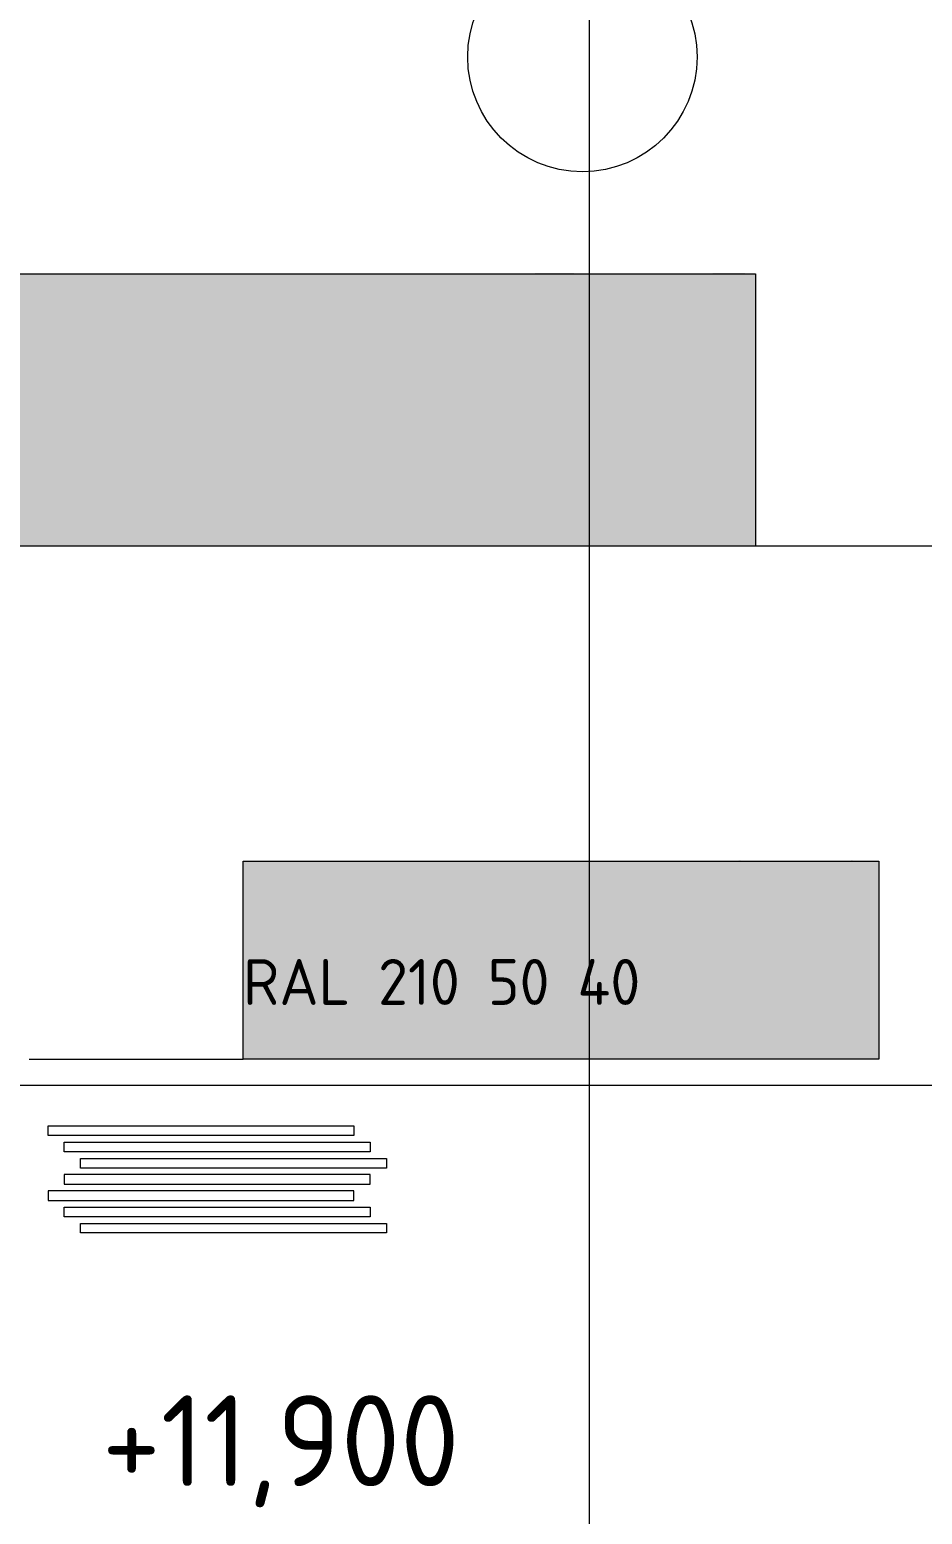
# Model space of a CAD drawing. Header units: millimetres. Extents: x 0 to 1189, y 0 to 841.
# Drawn here: x 747.54 to 770.88, y 359.65 to 398.46 of the extents above; entities that cross this region are included whole.
import ezdxf

# ---------------------------------------------------------------- set-up
doc = ezdxf.new("R2010")
doc.units = ezdxf.units.MM

msp = doc.modelspace()

# ---------------------------------------------------------------- hatches: boundary and pattern name
at = {"true_color": 0xffffff}
h = msp.add_hatch(color=7, dxfattribs=at)
h.dxf.hatch_style = 2
h.paths.add_polyline_path([(734.970123, 392.08037), (766.513171, 392.08037), (766.513171, 384.962359), (734.970123, 384.962359)])
at = {"true_color": 0x0077b0}
h = msp.add_hatch(color=144, dxfattribs=at)
h.dxf.hatch_style = 2
h.paths.add_polyline_path([(760.755012, 392.097526), (761.76539, 392.097526), (761.839115, 392.071964), (761.864057, 391.995551), (761.864057, 390.178195), (761.839115, 390.103436), (761.76539, 390.079527), (761.688978, 390.103436), (761.663415, 390.178195), (761.663415, 391.894128), (760.856436, 391.894128), (760.856436, 390.178195), (760.831149, 390.103436), (760.755012, 390.079527), (760.678876, 390.103436), (760.653589, 390.178195), (760.653589, 391.995551), (760.678876, 392.071964)])
h = msp.add_hatch(color=144, dxfattribs=at)
h.dxf.hatch_style = 2
h.paths.add_polyline_path([(762.268893, 390.178195), (762.268893, 391.995551), (762.29418, 392.071964), (762.370317, 392.097526), (762.446453, 392.071964), (762.47174, 391.995551), (762.47174, 391.289996), (763.27872, 391.289996), (763.27872, 391.995551), (763.304282, 392.071964), (763.380694, 392.097526), (763.454419, 392.071964), (763.479362, 391.995551), (763.479362, 390.178195), (763.454419, 390.103436), (763.380694, 390.079527), (763.304282, 390.103436), (763.27872, 390.178195), (763.27872, 391.087149), (762.47174, 391.087149), (762.47174, 390.178195), (762.446453, 390.103436), (762.370317, 390.079527), (762.29418, 390.103436)])
h = msp.add_hatch(color=144, dxfattribs=at)
h.dxf.hatch_style = 2
h.paths.add_polyline_path([(766.091678, 391.89964), (765.50739, 391.89964), (765.50739, 391.787192), (765.482792, 391.713191), (765.411479, 391.687973), (765.33293, 391.713536), (765.307299, 391.789948), (765.310055, 392.001615), (765.335342, 392.077751), (765.411479, 392.103038), (766.219009, 392.103038), (766.292872, 392.078096), (766.320433, 392.004371), (766.31492, 391.979015), (765.911431, 390.161107), (765.879116, 390.102678), (765.814968, 390.082283), (765.739038, 390.107777), (765.713545, 390.183707), (765.713545, 390.206307)])
h = msp.add_hatch(color=144, dxfattribs=at)
h.dxf.hatch_style = 2
h.paths.add_polyline_path([(764.7926, 390.581684), (763.985621, 390.581684), (763.909484, 390.607247), (763.884197, 390.683659), (763.909484, 390.759796), (763.985621, 390.785083), (764.7926, 390.785083), (764.868737, 390.759796), (764.894024, 390.683659), (764.868737, 390.607247)])
h = msp.add_hatch(color=144, dxfattribs=at)
h.paths.add_polyline_path([(753.701098, 389.104642), (753.701098, 387.893622), (753.671608, 387.736939), (753.582586, 387.605888), (753.451879, 387.518451), (753.297608, 387.490133), (753.094761, 387.490133), (752.938422, 387.518451), (752.809783, 387.605888), (752.720761, 387.736939), (752.691271, 387.893622), (752.691271, 388.497754), (752.720761, 388.654437), (752.809783, 388.785488), (752.939456, 388.871891), (753.094761, 388.901244), (753.49825, 388.901244), (753.49825, 389.104642), (753.483712, 389.182777), (753.441475, 389.248509), (753.376156, 389.290264), (753.297608, 389.304733), (752.992786, 389.304733), (752.919268, 389.330227), (752.894119, 389.406157), (752.919268, 389.482569), (752.992786, 389.508132), (753.297608, 389.508132), (753.453947, 389.478435), (753.582586, 389.38962), (753.671608, 389.260774)])
h.paths.add_polyline_path([(753.49825, 387.893622), (753.49825, 388.697845), (753.094761, 388.697845), (753.016213, 388.683583), (752.950894, 388.641621), (752.908657, 388.575889), (752.894119, 388.497754), (752.894119, 387.893622), (752.909001, 387.816521), (752.95365, 387.749755), (753.018624, 387.705382), (753.094761, 387.690775), (753.297608, 387.690775), (753.374778, 387.705382), (753.438719, 387.749755), (753.483368, 387.815487)])
h = msp.add_hatch(color=144, dxfattribs=at)
h.paths.add_polyline_path([(747.55557, 387.99229), (747.55557, 388.39633), (747.564605, 388.497969), (747.591882, 388.591392), (747.637658, 388.676856), (747.702194, 388.75462), (747.779958, 388.819156), (747.865422, 388.864932), (747.958845, 388.892209), (748.060484, 388.901244), (748.255545, 388.865277), (748.418774, 388.757376), (748.483309, 388.679569), (748.529085, 388.593803), (748.556362, 388.499563), (748.565397, 388.39633), (748.565397, 387.99229), (748.555931, 387.892244), (748.527707, 387.79964), (748.480983, 387.714477), (748.416017, 387.636756), (748.339459, 387.572221), (748.254167, 387.526444), (748.160917, 387.499167), (748.060484, 387.490133), (747.958845, 387.499167), (747.865422, 387.526444), (747.779958, 387.572221), (747.702194, 387.636756), (747.637658, 387.714477), (747.591882, 387.79964), (747.564605, 387.892244)])
h.paths.add_polyline_path([(748.36255, 387.995046), (748.36255, 388.399087), (748.341052, 388.514566), (748.274906, 388.613509), (748.17741, 388.679173), (748.060484, 388.700601), (747.943557, 388.679173), (747.846061, 388.613509), (747.779915, 388.514566), (747.758418, 388.399087), (747.758418, 387.995046), (747.779915, 387.877499), (747.846061, 387.780623), (747.943557, 387.713581), (748.060484, 387.690775), (748.17741, 387.713581), (748.274906, 387.780623), (748.341052, 387.878533)])
h = msp.add_hatch(color=144, dxfattribs=at)
h.dxf.hatch_style = 2
h.paths.add_polyline_path([(749.474787, 388.901244), (749.878276, 388.901244), (749.954413, 388.876301), (749.9797, 388.802576), (749.9797, 387.5888), (749.954413, 387.514042), (749.878276, 387.490133), (749.80214, 387.514042), (749.776853, 387.5888), (749.776853, 388.697845), (749.545342, 388.697845), (749.164452, 387.557932), (749.130484, 387.507082), (749.071297, 387.490133), (748.99516, 387.51542), (748.969873, 387.591556), (748.975386, 387.622975), (749.373363, 388.819664), (749.413533, 388.881538)])
h = msp.add_hatch(color=144, dxfattribs=at)
h.paths.add_polyline_path([(751.191155, 388.697845), (750.787666, 388.697845), (750.709118, 388.683583), (750.643799, 388.641621), (750.601562, 388.575889), (750.587024, 388.497754), (750.587024, 387.893622), (750.601906, 387.816521), (750.646555, 387.749755), (750.711529, 387.705382), (750.787666, 387.690775), (750.990513, 387.690775), (751.067683, 387.705382), (751.131624, 387.749755), (751.176273, 387.815487), (751.191155, 387.893622)])
h.paths.add_polyline_path([(751.594645, 387.5888), (751.569703, 387.514042), (751.495978, 387.490133), (751.366373, 387.515764), (751.264467, 387.594312), (751.139272, 387.515764), (750.990513, 387.490133), (750.787666, 387.490133), (750.631327, 387.518451), (750.502688, 387.605888), (750.413666, 387.735906), (750.384176, 387.893622), (750.384176, 388.497754), (750.413666, 388.654437), (750.502688, 388.785488), (750.631327, 388.871891), (750.787666, 388.901244), (751.292579, 388.901244), (751.368716, 388.876301), (751.394003, 388.802576), (751.394003, 387.792199), (751.419565, 387.716062), (751.495978, 387.690775), (751.569703, 387.665212)])
h = msp.add_hatch(color=144, dxfattribs=at)
h.paths.add_polyline_path([(754.105574, 387.99229), (754.105574, 388.39633), (754.114609, 388.497969), (754.141886, 388.591392), (754.187662, 388.676856), (754.252198, 388.75462), (754.329962, 388.819156), (754.415426, 388.864932), (754.508849, 388.892209), (754.610487, 388.901244), (754.805549, 388.865277), (754.968777, 388.757376), (755.033313, 388.679569), (755.079089, 388.593803), (755.106366, 388.499563), (755.115401, 388.39633), (755.115401, 387.99229), (755.105935, 387.892244), (755.077711, 387.79964), (755.030987, 387.714477), (754.966021, 387.636756), (754.889463, 387.572221), (754.804171, 387.526444), (754.710921, 387.499167), (754.610487, 387.490133), (754.508849, 387.499167), (754.415426, 387.526444), (754.329962, 387.572221), (754.252198, 387.636756), (754.187662, 387.714477), (754.141886, 387.79964), (754.114609, 387.892244)])
h.paths.add_polyline_path([(754.912553, 387.995046), (754.912553, 388.399087), (754.891056, 388.514566), (754.82491, 388.613509), (754.727414, 388.679173), (754.610487, 388.700601), (754.493561, 388.679173), (754.396065, 388.613509), (754.329919, 388.514566), (754.308421, 388.399087), (754.308421, 387.995046), (754.329919, 387.877499), (754.396065, 387.780623), (754.493561, 387.713581), (754.610487, 387.690775), (754.727414, 387.713581), (754.82491, 387.780623), (754.891056, 387.878533)])
h = msp.add_hatch(color=144, dxfattribs=at)
h.dxf.hatch_style = 2
h.paths.add_polyline_path([(756.211126, 387.5888), (756.211126, 388.802576), (756.236413, 388.876301), (756.31255, 388.901244), (756.817463, 388.901244), (756.971734, 388.871891), (757.102441, 388.785488), (757.191463, 388.654437), (757.220953, 388.497754), (757.220953, 387.5888), (757.195666, 387.514042), (757.119529, 387.490133), (757.043392, 387.514042), (757.018105, 387.5888), (757.018105, 388.497754), (757.003567, 388.575889), (756.96133, 388.641621), (756.896011, 388.684616), (756.817463, 388.697845), (756.413973, 388.697845), (756.413973, 387.5888), (756.388686, 387.514042), (756.31255, 387.490133), (756.236413, 387.514042)])
h = msp.add_hatch(color=144, dxfattribs=at)
h.paths.add_polyline_path([(757.625429, 387.99229), (757.625429, 388.39633), (757.634464, 388.497969), (757.66174, 388.591392), (757.707517, 388.676856), (757.772052, 388.75462), (757.849817, 388.819156), (757.935281, 388.864932), (758.028703, 388.892209), (758.130342, 388.901244), (758.325404, 388.865277), (758.488632, 388.757376), (758.553168, 388.679569), (758.598944, 388.593803), (758.626221, 388.499563), (758.635256, 388.39633), (758.635256, 387.99229), (758.62579, 387.892244), (758.597566, 387.79964), (758.550842, 387.714477), (758.485876, 387.636756), (758.409318, 387.572221), (758.324026, 387.526444), (758.230776, 387.499167), (758.130342, 387.490133), (758.028703, 387.499167), (757.935281, 387.526444), (757.849817, 387.572221), (757.772052, 387.636756), (757.707517, 387.714477), (757.66174, 387.79964), (757.634464, 387.892244)])
h.paths.add_polyline_path([(758.432408, 387.995046), (758.432408, 388.399087), (758.410911, 388.514566), (758.344765, 388.613509), (758.247269, 388.679173), (758.130342, 388.700601), (758.013416, 388.679173), (757.91592, 388.613509), (757.849774, 388.514566), (757.828276, 388.399087), (757.828276, 387.995046), (757.849774, 387.877499), (757.91592, 387.780623), (758.013416, 387.713581), (758.130342, 387.690775), (758.247269, 387.713581), (758.344765, 387.780623), (758.410911, 387.878533)])
h = msp.add_hatch(color=144, dxfattribs=at)
h.dxf.hatch_style = 2
h.paths.add_polyline_path([(759.141156, 388.901244), (760.049559, 388.901244), (760.204932, 388.871891), (760.335088, 388.785488), (760.423903, 388.654437), (760.453599, 388.497754), (760.453599, 387.5888), (760.428037, 387.514042), (760.351625, 387.490133), (760.275488, 387.514042), (760.250201, 387.5888), (760.250201, 388.497754), (760.235731, 388.575889), (760.193977, 388.641621), (760.128176, 388.684616), (760.049559, 388.697845), (759.846711, 388.697845), (759.846711, 387.5888), (759.821218, 387.514042), (759.745288, 387.490133), (759.671287, 387.514042), (759.646069, 387.5888), (759.646069, 388.697845), (759.242579, 388.697845), (759.242579, 387.5888), (759.217292, 387.514042), (759.141156, 387.490133), (759.065019, 387.514042), (759.039732, 387.5888), (759.039732, 388.802576), (759.065019, 388.876301)])
h = msp.add_hatch(color=144, dxfattribs=at)
h.paths.add_polyline_path([(760.857801, 387.99229), (760.857801, 388.39633), (760.866836, 388.497969), (760.894112, 388.591392), (760.939889, 388.676856), (761.004424, 388.75462), (761.082189, 388.819156), (761.167653, 388.864932), (761.261075, 388.892209), (761.362714, 388.901244), (761.557775, 388.865277), (761.721004, 388.757376), (761.785539, 388.679569), (761.831316, 388.593803), (761.858593, 388.499563), (761.867627, 388.39633), (761.867627, 387.99229), (761.858162, 387.892244), (761.829938, 387.79964), (761.783214, 387.714477), (761.718248, 387.636756), (761.641689, 387.572221), (761.556397, 387.526444), (761.463147, 387.499167), (761.362714, 387.490133), (761.261075, 387.499167), (761.167653, 387.526444), (761.082189, 387.572221), (761.004424, 387.636756), (760.939889, 387.714477), (760.894112, 387.79964), (760.866836, 387.892244)])
h.paths.add_polyline_path([(761.66478, 387.995046), (761.66478, 388.399087), (761.643283, 388.514566), (761.577137, 388.613509), (761.479641, 388.679173), (761.362714, 388.700601), (761.245788, 388.679173), (761.148291, 388.613509), (761.082146, 388.514566), (761.060648, 388.399087), (761.060648, 387.995046), (761.082146, 387.877499), (761.148291, 387.780623), (761.245788, 387.713581), (761.362714, 387.690775), (761.479641, 387.713581), (761.577137, 387.780623), (761.643283, 387.878533)])
h = msp.add_hatch(color=144, dxfattribs=at)
h.dxf.hatch_style = 2
h.paths.add_polyline_path([(762.777017, 388.901244), (763.180507, 388.901244), (763.256643, 388.876301), (763.28193, 388.802576), (763.28193, 387.5888), (763.256643, 387.514042), (763.180507, 387.490133), (763.10437, 387.514042), (763.079083, 387.5888), (763.079083, 388.697845), (762.847573, 388.697845), (762.466683, 387.557932), (762.432714, 387.507082), (762.373527, 387.490133), (762.297391, 387.51542), (762.272104, 387.591556), (762.277616, 387.622975), (762.675593, 388.819664), (762.715763, 388.881538)])
h = msp.add_hatch(color=144, dxfattribs=at)
h.dxf.hatch_style = 2
h.paths.add_polyline_path([(763.889254, 388.238132), (764.524254, 388.873132), (764.555398, 388.894629), (764.59481, 388.901244), (764.670946, 388.876301), (764.696233, 388.802576), (764.665365, 388.732021), (764.222188, 388.286087), (764.676941, 387.648331), (764.696233, 387.5888), (764.670946, 387.514042), (764.59481, 387.490133), (764.546234, 387.500812), (764.510474, 387.532576), (764.075565, 388.14222), (763.889254, 387.953153), (763.889254, 387.5888), (763.863967, 387.514042), (763.78783, 387.490133), (763.711694, 387.514042), (763.686407, 387.5888), (763.686407, 388.802576), (763.711694, 388.876301), (763.78783, 388.901244), (763.863967, 388.876301), (763.889254, 388.802576)])
h = msp.add_hatch(color=144, dxfattribs=at)
h.paths.add_polyline_path([(765.907689, 388.697845), (765.504199, 388.697845), (765.425651, 388.683583), (765.360332, 388.641621), (765.318095, 388.575889), (765.303557, 388.497754), (765.303557, 387.893622), (765.31844, 387.816521), (765.363088, 387.749755), (765.428063, 387.705382), (765.504199, 387.690775), (765.707047, 387.690775), (765.784217, 387.705382), (765.848158, 387.749755), (765.892806, 387.815487), (765.907689, 387.893622)])
h.paths.add_polyline_path([(766.311179, 387.5888), (766.286236, 387.514042), (766.212511, 387.490133), (766.082907, 387.515764), (765.981001, 387.594312), (765.855806, 387.515764), (765.707047, 387.490133), (765.504199, 387.490133), (765.347861, 387.518451), (765.219221, 387.605888), (765.1302, 387.735906), (765.10071, 387.893622), (765.10071, 388.497754), (765.1302, 388.654437), (765.219221, 388.785488), (765.347861, 388.871891), (765.504199, 388.901244), (766.009113, 388.901244), (766.085249, 388.876301), (766.110536, 388.802576), (766.110536, 387.792199), (766.136099, 387.716062), (766.212511, 387.690775), (766.286236, 387.665212)])
h = msp.add_hatch(color=144, dxfattribs=at)
h.paths.add_polyline_path([(753.269229, 386.389682), (753.361075, 386.444803), (753.445067, 386.463545), (753.490611, 386.477394), (753.531607, 386.516461), (753.562062, 386.566071), (753.571846, 386.61568), (753.560753, 386.67466), (753.527749, 386.723718), (753.478484, 386.756102), (753.419711, 386.766162), (753.360937, 386.755275), (753.311673, 386.723718), (753.280116, 386.67466), (753.269229, 386.61568)])
h.paths.add_polyline_path([(753.64626, 386.433779), (753.739898, 386.376659), (753.813279, 386.294322), (753.85896, 386.194552), (753.874463, 386.086513), (753.874463, 385.782243), (753.846214, 385.636653), (753.762567, 385.515454), (753.640955, 385.432428), (753.495779, 385.405211), (753.3495, 385.432428), (753.226785, 385.515454), (753.144241, 385.63748), (753.117094, 385.782243), (753.117094, 386.61568), (753.139142, 386.733434), (753.205839, 386.831757), (753.30306, 386.8968), (753.419711, 386.918849), (753.536982, 386.896524), (753.635236, 386.829552), (753.700279, 386.733158), (753.722328, 386.61568), (753.703311, 386.512947)])
h.paths.add_polyline_path([(753.722328, 385.783896), (753.722328, 386.086513), (753.706067, 386.173606), (753.656733, 386.247468), (753.583284, 386.297009), (753.495779, 386.313063), (753.408273, 386.297009), (753.334824, 386.247468), (753.28549, 386.173606), (753.269229, 386.086513), (753.269229, 385.783896), (753.28549, 385.695633), (753.334824, 385.623493), (753.408273, 385.57285), (753.495779, 385.555693), (753.583284, 385.57285), (753.656733, 385.623493), (753.706067, 385.69646)])
h = msp.add_hatch(color=144, dxfattribs=at)
h.dxf.hatch_style = 2
h.paths.add_polyline_path([(747.296194, 386.160928), (747.296194, 385.707829), (747.307357, 385.649882), (747.340843, 385.59979), (747.389832, 385.566786), (747.446676, 385.555693), (747.673226, 385.555693), (747.730277, 385.536607), (747.749293, 385.479074), (747.730277, 385.423126), (747.673226, 385.405211), (747.446676, 385.405211), (747.329405, 385.426364), (747.232805, 385.491752), (747.166108, 385.589662), (747.144059, 385.707829), (747.144059, 386.160928), (747.166108, 386.278268), (747.232805, 386.377004), (747.329405, 386.441565), (747.446676, 386.463545), (747.673226, 386.463545), (747.730277, 386.444528), (747.749293, 386.387477), (747.730277, 386.330426), (747.673226, 386.311409), (747.446676, 386.311409), (747.387903, 386.300523), (747.338638, 386.268966), (747.307081, 386.219701)])
h = msp.add_hatch(color=144, dxfattribs=at)
h.dxf.hatch_style = 2
h.paths.add_polyline_path([(748.52205, 385.934378), (748.797106, 385.521518), (748.809784, 385.479074), (748.790767, 385.423126), (748.733716, 385.405211), (748.670327, 385.437182), (748.431099, 385.796574), (748.191872, 385.437182), (748.128482, 385.405211), (748.075565, 385.426158), (748.052414, 385.479074), (748.065092, 385.521518), (748.340149, 385.934378), (748.065092, 386.345033), (748.052414, 386.389682), (748.071431, 386.444803), (748.128482, 386.463545), (748.191872, 386.431574), (748.431099, 386.072182), (748.670327, 386.431574), (748.733716, 386.463545), (748.790767, 386.44563), (748.809784, 386.389682), (748.797106, 386.345033)])
h = msp.add_hatch(color=144, dxfattribs=at)
h.paths.add_polyline_path([(749.491925, 386.313063), (749.40442, 386.297009), (749.330971, 386.247468), (749.281637, 386.174432), (749.265376, 386.086513), (749.265376, 386.010446), (749.718475, 386.010446), (749.718475, 386.086513), (749.702214, 386.174432), (749.65288, 386.247468), (749.579431, 386.297009)])
h.paths.add_polyline_path([(749.265376, 385.85831), (749.265376, 385.707829), (749.276538, 385.649882), (749.310024, 385.59979), (749.359014, 385.566786), (749.415858, 385.555693), (749.794543, 385.555693), (749.851593, 385.536607), (749.87061, 385.479074), (749.851593, 385.423126), (749.794543, 385.405211), (749.415858, 385.405211), (749.298587, 385.426364), (749.201986, 385.491752), (749.135289, 385.589662), (749.113241, 385.707829), (749.113241, 386.08486), (749.140388, 386.23107), (749.222932, 386.353302), (749.345647, 386.436328), (749.491925, 386.463545), (749.638204, 386.436604), (749.760919, 386.355507), (749.843463, 386.232999), (749.87061, 386.086513), (749.87061, 385.85831)])
h = msp.add_hatch(color=144, dxfattribs=at)
h.dxf.hatch_style = 2
h.paths.add_polyline_path([(750.628819, 385.782243), (750.326202, 386.171401), (750.326202, 385.479074), (750.307185, 385.423126), (750.250135, 385.405211), (750.193084, 385.423126), (750.174067, 385.479074), (750.174067, 386.389682), (750.193084, 386.444803), (750.250135, 386.463545), (750.288168, 386.452176), (750.326202, 386.417243), (750.628819, 386.027533), (750.931437, 386.417243), (750.969746, 386.452176), (751.008056, 386.463545), (751.063177, 386.444803), (751.081918, 386.389682), (751.081918, 385.479074), (751.063177, 385.423126), (751.008056, 385.405211), (750.950522, 385.423126), (750.931437, 385.479074), (750.931437, 386.171401)])
h = msp.add_hatch(color=144, dxfattribs=at)
h.paths.add_polyline_path([(751.990481, 385.707829), (751.968432, 385.590489), (751.903389, 385.491752), (751.805135, 385.426364), (751.687864, 385.405211), (751.461314, 385.405211), (751.404263, 385.423126), (751.385246, 385.479074), (751.385246, 386.389682), (751.404263, 386.444803), (751.461314, 386.463545), (751.518365, 386.444803), (751.537382, 386.389682), (751.537382, 386.010446), (751.687864, 386.010446), (751.805135, 385.988466), (751.903389, 385.923905), (751.968432, 385.825375)])
h.paths.add_polyline_path([(751.839999, 385.707829), (751.828906, 385.766602), (751.795902, 385.815867), (751.746637, 385.847424), (751.687864, 385.85831), (751.537382, 385.85831), (751.537382, 385.555693), (751.687864, 385.555693), (751.746637, 385.566786), (751.795902, 385.59979), (751.828906, 385.649055)])
h.paths.add_polyline_path([(752.142616, 386.389682), (752.161702, 386.444803), (752.219235, 386.463545), (752.274357, 386.444803), (752.293098, 386.389682), (752.293098, 385.479074), (752.274357, 385.423126), (752.219235, 385.405211), (752.161702, 385.423126), (752.142616, 385.479074)])
h = msp.add_hatch(color=144, dxfattribs=at)
h.dxf.hatch_style = 2
h.paths.add_polyline_path([(754.696437, 385.479074), (754.696437, 386.389682), (754.715454, 386.444803), (754.772505, 386.463545), (755.15119, 386.463545), (755.267014, 386.441565), (755.365061, 386.377004), (755.431758, 386.278268), (755.453807, 386.160928), (755.453807, 385.479074), (755.43479, 385.423126), (755.377739, 385.405211), (755.320689, 385.423126), (755.301672, 385.479074), (755.301672, 386.160928), (755.290785, 386.219701), (755.259228, 386.268966), (755.209963, 386.301143), (755.15119, 386.311409), (754.848573, 386.311409), (754.848573, 385.479074), (754.829556, 385.423126), (754.772505, 385.405211), (754.715454, 385.423126)])
h = msp.add_hatch(color=144, dxfattribs=at)
h.paths.add_polyline_path([(755.757264, 386.389682), (755.77628, 386.444803), (755.833331, 386.463545), (756.212016, 386.463545), (756.329287, 386.441565), (756.425888, 386.377004), (756.492585, 386.278268), (756.514633, 386.160928), (756.514633, 385.707829), (756.492585, 385.590489), (756.425888, 385.491752), (756.329287, 385.426364), (756.212016, 385.405211), (755.909399, 385.405211), (755.909399, 385.024322), (755.890382, 384.968718), (755.833331, 384.949908), (755.77628, 384.968718), (755.757264, 385.024322)])
h.paths.add_polyline_path([(755.909399, 386.311409), (755.909399, 385.555693), (756.212016, 385.555693), (756.269687, 385.566786), (756.317849, 385.59979), (756.351336, 385.649055), (756.362498, 385.707829), (756.362498, 386.160928), (756.351611, 386.219701), (756.320054, 386.268966), (756.270789, 386.301143), (756.212016, 386.311409)])
h = msp.add_hatch(color=144, dxfattribs=at)
h.dxf.hatch_style = 2
h.paths.add_polyline_path([(757.57546, 386.389682), (757.57546, 385.479074), (757.556443, 385.423126), (757.499392, 385.405211), (757.120707, 385.405211), (757.003436, 385.426364), (756.906835, 385.491752), (756.840138, 385.589662), (756.81809, 385.707829), (756.81809, 386.389682), (756.837107, 386.444803), (756.894157, 386.463545), (756.951208, 386.444803), (756.970225, 386.389682), (756.970225, 385.707829), (756.981387, 385.649882), (757.014874, 385.59979), (757.063863, 385.566786), (757.120707, 385.555693), (757.423324, 385.555693), (757.423324, 386.389682), (757.442341, 386.444803), (757.499392, 386.463545), (757.556443, 386.444803)])
h = msp.add_hatch(color=144, dxfattribs=at)
h.dxf.hatch_style = 2
h.paths.add_polyline_path([(758.333669, 385.782243), (758.031051, 386.171401), (758.031051, 385.479074), (758.012034, 385.423126), (757.954984, 385.405211), (757.897933, 385.423126), (757.878916, 385.479074), (757.878916, 386.389682), (757.897933, 386.444803), (757.954984, 386.463545), (757.993018, 386.452176), (758.031051, 386.417243), (758.333669, 386.027533), (758.636286, 386.417243), (758.674595, 386.452176), (758.712905, 386.463545), (758.768026, 386.444803), (758.786768, 386.389682), (758.786768, 385.479074), (758.768026, 385.423126), (758.712905, 385.405211), (758.655372, 385.423126), (758.636286, 385.479074), (758.636286, 386.171401)])
h = msp.add_hatch(color=144, dxfattribs=at)
h.paths.add_polyline_path([(759.46878, 386.313063), (759.381275, 386.297009), (759.307826, 386.247468), (759.258492, 386.174432), (759.242231, 386.086513), (759.242231, 386.010446), (759.69533, 386.010446), (759.69533, 386.086513), (759.679069, 386.174432), (759.629735, 386.247468), (759.556286, 386.297009)])
h.paths.add_polyline_path([(759.242231, 385.85831), (759.242231, 385.707829), (759.253393, 385.649882), (759.286879, 385.59979), (759.335869, 385.566786), (759.392713, 385.555693), (759.771398, 385.555693), (759.828448, 385.536607), (759.847465, 385.479074), (759.828448, 385.423126), (759.771398, 385.405211), (759.392713, 385.405211), (759.275442, 385.426364), (759.178841, 385.491752), (759.112144, 385.589662), (759.090095, 385.707829), (759.090095, 386.08486), (759.117243, 386.23107), (759.199787, 386.353302), (759.322502, 386.436328), (759.46878, 386.463545), (759.615059, 386.436604), (759.737773, 386.355507), (759.820318, 386.232999), (759.847465, 386.086513), (759.847465, 385.85831)])
h = msp.add_hatch(color=144, dxfattribs=at)
h.dxf.hatch_style = 2
h.paths.add_polyline_path([(760.908292, 386.389682), (760.908292, 385.479074), (760.889275, 385.423126), (760.832224, 385.405211), (760.775173, 385.423126), (760.756156, 385.479074), (760.756156, 385.85831), (760.453539, 385.85831), (760.337715, 385.88029), (760.239667, 385.944851), (760.17297, 386.042003), (760.150922, 386.156518), (760.150922, 386.389682), (760.169939, 386.444803), (760.226989, 386.463545), (760.28404, 386.444803), (760.303057, 386.389682), (760.303057, 386.163132), (760.314219, 386.104359), (760.347706, 386.055094), (760.396695, 386.021608), (760.453539, 386.010446), (760.756156, 386.010446), (760.756156, 386.389682), (760.775173, 386.444803), (760.832224, 386.463545), (760.889275, 386.444803)])
h = msp.add_hatch(color=144, dxfattribs=at)
h.paths.add_polyline_path([(761.816982, 386.311409), (761.514365, 386.311409), (761.455592, 386.300523), (761.406327, 386.268966), (761.37477, 386.219701), (761.363883, 386.160928), (761.363883, 385.707829), (761.375045, 385.649882), (761.408532, 385.59979), (761.457521, 385.566786), (761.514365, 385.555693), (761.666501, 385.555693), (761.724171, 385.566786), (761.772334, 385.59979), (761.80582, 385.649055), (761.816982, 385.707829)])
h.paths.add_polyline_path([(762.1196, 385.479074), (762.100858, 385.423126), (762.045737, 385.405211), (761.948378, 385.424504), (761.872104, 385.483484), (761.777984, 385.424504), (761.666501, 385.405211), (761.514365, 385.405211), (761.397094, 385.426364), (761.300494, 385.491752), (761.233797, 385.589662), (761.211748, 385.707829), (761.211748, 386.160928), (761.233797, 386.278268), (761.300494, 386.377004), (761.397094, 386.441565), (761.514365, 386.463545), (761.89305, 386.463545), (761.950101, 386.444803), (761.969118, 386.389682), (761.969118, 385.631761), (761.988204, 385.57471), (762.045737, 385.555693), (762.100858, 385.536607)])
h = msp.add_hatch(color=144, dxfattribs=at)
h.dxf.hatch_style = 2
h.paths.add_polyline_path([(762.575063, 385.85831), (762.575063, 385.479074), (762.556046, 385.423126), (762.498995, 385.405211), (762.441944, 385.423126), (762.422927, 385.479074), (762.422927, 386.389682), (762.441944, 386.444803), (762.498995, 386.463545), (762.556046, 386.444803), (762.575063, 386.389682), (762.575063, 386.010446), (763.028162, 386.010446), (763.028162, 386.389682), (763.047179, 386.444803), (763.10423, 386.463545), (763.16128, 386.444803), (763.180297, 386.389682), (763.180297, 385.479074), (763.16128, 385.423126), (763.10423, 385.405211), (763.047179, 385.423126), (763.028162, 385.479074), (763.028162, 385.85831)])
h = msp.add_hatch(color=144, dxfattribs=at)
h.dxf.hatch_style = 2
h.paths.add_polyline_path([(764.241123, 386.389682), (764.241123, 385.479074), (764.222107, 385.423126), (764.165056, 385.405211), (763.786371, 385.405211), (763.6691, 385.426364), (763.572499, 385.491752), (763.505802, 385.589662), (763.483754, 385.707829), (763.483754, 386.389682), (763.502771, 386.444803), (763.559821, 386.463545), (763.616872, 386.444803), (763.635889, 386.389682), (763.635889, 385.707829), (763.647051, 385.649882), (763.680538, 385.59979), (763.729527, 385.566786), (763.786371, 385.555693), (764.088988, 385.555693), (764.088988, 386.389682), (764.108005, 386.444803), (764.165056, 386.463545), (764.222107, 386.444803)])
h = msp.add_hatch(color=144, dxfattribs=at)
h.paths.add_polyline_path([(764.813022, 385.860515), (764.707326, 385.892555), (764.620648, 385.959734), (764.563597, 386.052476), (764.54458, 386.160928), (764.566629, 386.278268), (764.633326, 386.377004), (764.729926, 386.441565), (764.847197, 386.463545), (765.225882, 386.463545), (765.282933, 386.444803), (765.30195, 386.389682), (765.30195, 385.479074), (765.282933, 385.423126), (765.225882, 385.405211), (765.168831, 385.423126), (765.149814, 385.479074), (765.149814, 385.85831), (764.997128, 385.85831), (764.681833, 385.434977), (764.654547, 385.412033), (764.620648, 385.405211), (764.563597, 385.423126), (764.54458, 385.479074), (764.559463, 385.525928)])
h.paths.add_polyline_path([(764.696715, 386.160928), (764.707877, 386.102981), (764.741364, 386.052889), (764.790353, 386.019403), (764.847197, 386.008241), (765.149814, 386.008241), (765.149814, 386.311409), (764.847197, 386.311409), (764.788424, 386.300523), (764.739159, 386.268966), (764.707602, 386.219701)])
h = msp.add_hatch(color=144, dxfattribs=at)
h.dxf.hatch_style = 2
h.paths.add_polyline_path([(766.075042, 385.934378), (766.350098, 385.521518), (766.362776, 385.479074), (766.343759, 385.423126), (766.286708, 385.405211), (766.223318, 385.437182), (765.984091, 385.796574), (765.744864, 385.437182), (765.681474, 385.405211), (765.628557, 385.426158), (765.605406, 385.479074), (765.618084, 385.521518), (765.893141, 385.934378), (765.618084, 386.345033), (765.605406, 386.389682), (765.624423, 386.444803), (765.681474, 386.463545), (765.744864, 386.431574), (765.984091, 386.072182), (766.223318, 386.431574), (766.286708, 386.463545), (766.343759, 386.44563), (766.362776, 386.389682), (766.350098, 386.345033)])
at = {"true_color": 0xffffff}
h = msp.add_hatch(color=7, dxfattribs=at)
h.dxf.hatch_style = 2
h.paths.add_polyline_path([(753.118151, 376.727346), (769.738176, 376.727346), (769.738176, 371.551338), (753.118151, 371.551338)])
at = {"true_color": 0x0077b0}
h = msp.add_hatch(color=144, dxfattribs=at)
h.paths.add_polyline_path([(766.503537, 375.330737), (766.503537, 376.137716), (766.474047, 376.294399), (766.385025, 376.425451), (766.256386, 376.511854), (766.100047, 376.541206), (765.943571, 376.511854), (765.812313, 376.425451), (765.724876, 376.294399), (765.696558, 376.137716), (765.696558, 375.330737), (765.724876, 375.174399), (765.812313, 375.045759), (765.943571, 374.956737), (766.100047, 374.927247), (766.256386, 374.956737), (766.385025, 375.045759), (766.474047, 375.174399)])
h.paths.add_polyline_path([(766.704179, 375.330737), (766.693026, 375.210081), (766.6596, 375.098055), (766.603953, 374.995021), (766.526137, 374.90134), (766.434368, 374.824041), (766.332315, 374.769531), (766.220651, 374.737242), (766.100047, 374.726605), (765.978315, 374.737242), (765.866607, 374.769531), (765.764409, 374.824041), (765.671202, 374.90134), (765.593472, 374.995021), (765.538014, 375.098055), (765.504778, 375.210081), (765.49371, 375.330737), (765.49371, 376.137716), (765.504778, 376.259449), (765.538014, 376.371156), (765.593472, 376.473355), (765.671202, 376.566562), (765.764409, 376.644378), (765.866607, 376.700025), (765.978315, 376.733451), (766.100047, 376.744604), (766.220703, 376.733494), (766.332729, 376.700369), (766.435763, 376.64554), (766.529444, 376.569318), (766.605348, 376.47568), (766.660013, 376.372534), (766.693077, 376.259879), (766.704179, 376.137716)])
h = msp.add_hatch(color=144, dxfattribs=at)
h.dxf.hatch_style = 2
h.paths.add_polyline_path([(769.028248, 376.744604), (769.128682, 376.735569), (769.221932, 376.708293), (769.307224, 376.662516), (769.383782, 376.597981), (769.448748, 376.519898), (769.495472, 376.43427), (769.523696, 376.340787), (769.533162, 376.23914), (769.510011, 376.094928), (769.440557, 375.948649), (768.805557, 374.927247), (769.431738, 374.927247), (769.507875, 374.901685), (769.533162, 374.825273), (769.507875, 374.750514), (769.431738, 374.726605), (768.624759, 374.726605), (768.548622, 374.750514), (768.523335, 374.825273), (768.539872, 374.884804), (769.279603, 376.072673), (769.317568, 376.155079), (769.330314, 376.23914), (769.308817, 376.356066), (769.242671, 376.453562), (769.145175, 376.519708), (769.028248, 376.541206), (768.943551, 376.525376), (768.862884, 376.477816), (768.785938, 376.398424), (768.712402, 376.287095), (768.676022, 376.251542), (768.624759, 376.23914), (768.548622, 376.264702), (768.523335, 376.341115), (768.531603, 376.380251), (768.633699, 376.539733), (768.75016, 376.653585), (768.881505, 376.721858)])
h = msp.add_hatch(color=144, dxfattribs=at)
h.dxf.hatch_style = 2
h.paths.add_polyline_path([(768.017161, 375.228762), (767.210182, 375.228762), (767.134045, 375.254325), (767.108758, 375.330737), (767.134045, 375.406874), (767.210182, 375.432161), (768.017161, 375.432161), (768.093298, 375.406874), (768.118585, 375.330737), (768.093298, 375.254325)])

# ---------------------------------------------------------------- linework, layer by layer
at = {"color": 7, "lineweight": 0}
for points in [[(762.173164, 238.825136), (762.173164, 730.151886)], [(202.529309, 370.871337), (863.72632, 370.871337)], [(202.529309, 370.871337), (863.72632, 370.871337)]]:
    msp.add_lwpolyline(points, dxfattribs=at)
at = {"color": 144, "lineweight": 0, "true_color": 0x0077b0}
for points in [[(734.970123, 392.08037), (766.513171, 392.08037)], [(766.513171, 392.08037), (766.513171, 384.962359)], [(766.513171, 384.962359), (734.970123, 384.962359)], [(772.33118, 384.962359), (766.513171, 384.962359)], [(753.118151, 376.727346), (769.738176, 376.727346)], [(753.118151, 371.551338), (753.118151, 376.727346)], [(769.738176, 376.727346), (769.738176, 371.551338)], [(747.520142, 371.551338), (751.825149, 371.551338)], [(751.825149, 371.551338), (753.118151, 371.551338)], [(769.738176, 371.551338), (753.118151, 371.551338)]]:
    msp.add_lwpolyline(points, dxfattribs=at)
at = {"color": 253, "lineweight": 0, "true_color": 0x999999}
for points in [[(748.017143, 369.802336), (756.017155, 369.802336)], [(748.017143, 369.552335), (748.017143, 369.802336)], [(756.017155, 369.552335), (748.017143, 369.552335)], [(756.017155, 369.802336), (756.017155, 369.552335)], [(748.441143, 369.377335), (756.441156, 369.377335)], [(748.441143, 369.127335), (748.441143, 369.377335)], [(756.441156, 369.127335), (748.441143, 369.127335)], [(756.441156, 369.377335), (756.441156, 369.127335)], [(748.865144, 368.953334), (756.865156, 368.953334)], [(748.865144, 368.703334), (748.865144, 368.953334)], [(756.865156, 368.953334), (756.865156, 368.703334)], [(756.441156, 368.529334), (748.441143, 368.529334)], [(748.441143, 368.529334), (748.441143, 368.279333)], [(756.865156, 368.703334), (748.865144, 368.703334)], [(756.441156, 368.279333), (756.441156, 368.529334)], [(756.017155, 368.105333), (748.017143, 368.105333)], [(748.017143, 368.105333), (748.017143, 367.855333)], [(748.441143, 368.279333), (756.441156, 368.279333)], [(756.017155, 367.855333), (756.017155, 368.105333)], [(748.017143, 367.855333), (756.017155, 367.855333)], [(748.441143, 367.680332), (756.441156, 367.680332)], [(748.441143, 367.430332), (748.441143, 367.680332)], [(756.441156, 367.680332), (756.441156, 367.430332)], [(756.441156, 367.430332), (748.441143, 367.430332)], [(748.865144, 367.256332), (756.865156, 367.256332)], [(748.865144, 367.006331), (748.865144, 367.256332)], [(756.865156, 367.256332), (756.865156, 367.006331)], [(756.865156, 367.006331), (748.865144, 367.006331)]]:
    msp.add_lwpolyline(points, dxfattribs=at)
msp.add_circle((761.990164, 397.749378), 3.000005, dxfattribs=at)

# ---------------------------------------------------------------- texts
at = {"color": 144, "true_color": 0x0077b0, "insert": (753.118682, 374.167592), "char_height": 1.2, "attachment_point": 1}
msp.add_mtext('{\\fGOSTCommon|b0|i0|c0;RAL 210 50 40}', dxfattribs=at)
at = {"color": 7, "insert": (749.425057, 362.760652), "char_height": 2.374493, "attachment_point": 1}
msp.add_mtext('{\\fGOSTCommon|b0|i0|c0;+11,900}', dxfattribs=at)

doc.saveas('drawing.dxf')
